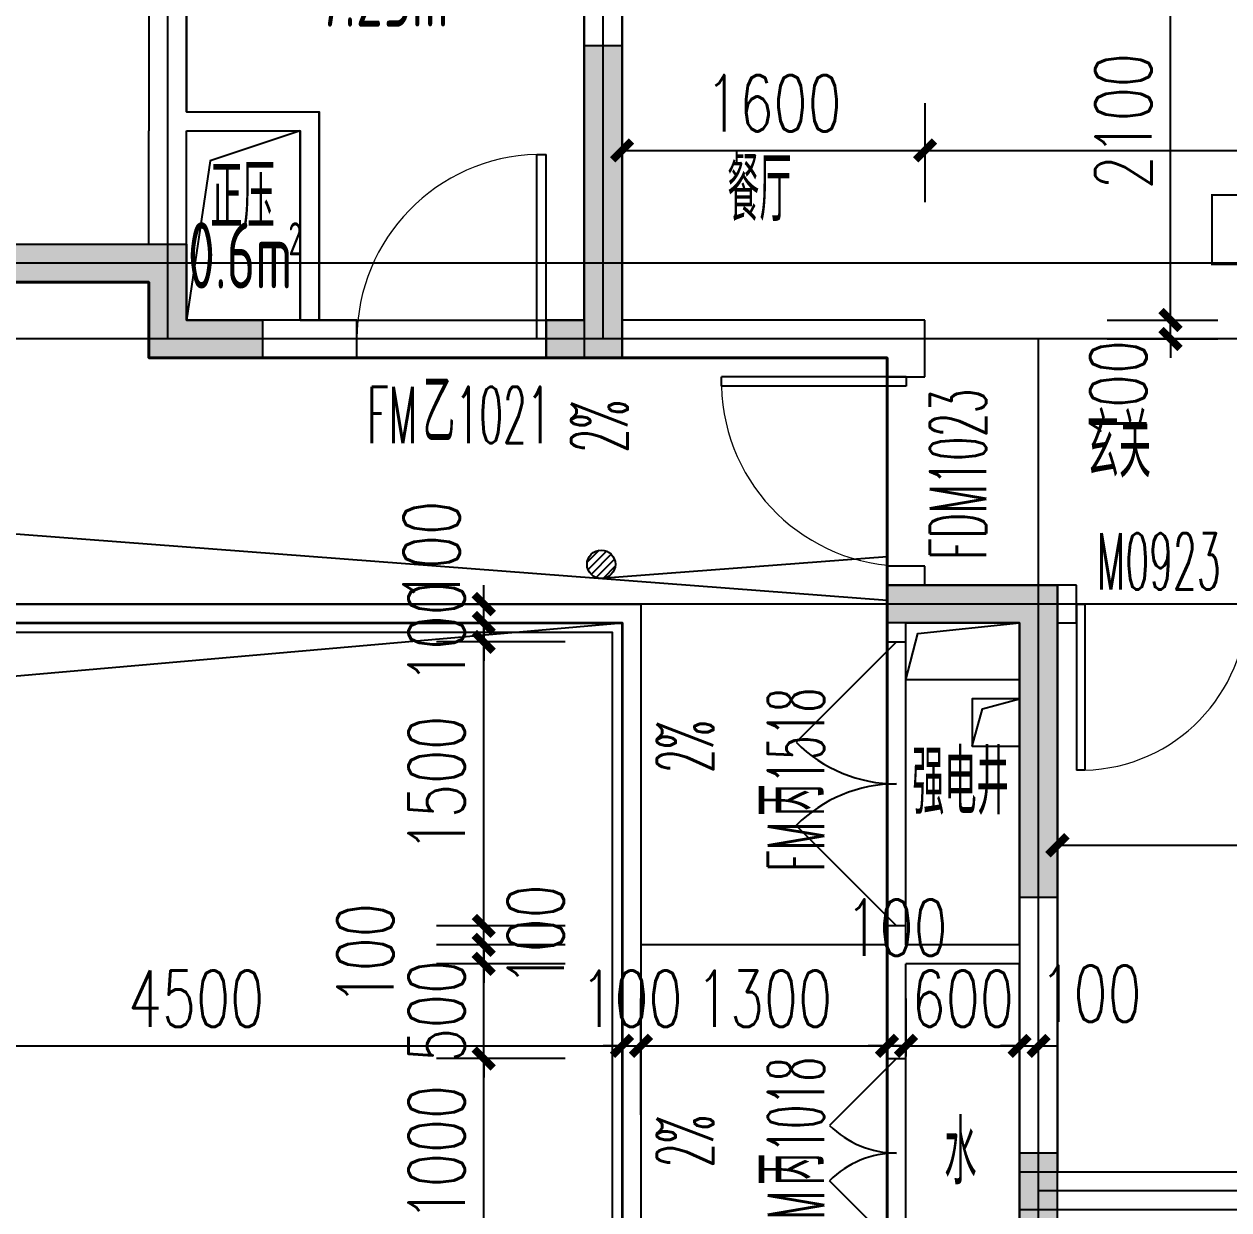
# Model space of a CAD drawing. Extents: x -59851 to 653804, y -249523 to 437614.
# Drawn here: x -8672 to -2308, y -40794 to -34531 of the extents above; entities that cross this region are included whole.
import ezdxf

# ---------------------------------------------------------------- set-up
doc = ezdxf.new("R2010")
doc.units = 0
doc.header["$LTSCALE"] = 1000
doc.header["$MEASUREMENT"] = 0
for name, color, linetype in [('-消防立管', 1, 'Continuous'), ('A-洞口', 105, 'Continuous'), ('A-看线', 105, 'Continuous'), ('A-第三道尺寸线', 105, 'Continuous'), ('A-线脚看线', 9, 'Continuous'), ('AE-FLOR', 151, 'Continuous'), ('DIM_SYMB', 3, 'Continuous'), ('DOOR_FIRE', 4, 'Continuous'), ('DOOR_FIRE_TEXT', 7, 'Continuous'), ('DOTE', 16, 'Continuous'), ('NL', 5, 'Continuous'), ('PUB_HATCH', 8, 'Continuous'), ('PUB_TEXT', 7, 'Continuous'), ('WALL', 2, 'Continuous'), ('WINDOW', 4, 'Continuous'), ('WINDOW_TEXT', 7, 'Continuous'), ('ys', 154, 'Continuous'), ('剪力墙', 6, 'Continuous'), ('户型标示', 7, 'Continuous')]:
    doc.layers.add(name, color=color, linetype=linetype)
doc.layers.add('33计一半面积外廓线', color=53, linetype='Continuous', lineweight=35)
doc.layers.add('33计全面积外廓线', color=21, linetype='Continuous', lineweight=35)
doc.layers.add('A-area(算全面积)', color=21, linetype='Continuous', plot=False)
doc.styles.add('_TCH_DIM', font='SIMPLEX.shx', dxfattribs={"width": 0.7, "bigfont": 'GBCBIG.shx'})
doc.styles.add('_TCH_DIM_T3', font='SIMPLEX.shx', dxfattribs={"width": 0.705882, "bigfont": 'GBCBIG.shx'})
doc.styles.add('_TCH_WINDOW', font='SIMPLEX.shx', dxfattribs={"width": 0.7, "height": 3.5, "bigfont": 'GBCBIG.shx'})
doc.styles.get("Standard").update_dxf_attribs({"font": 'gbenor.shx', "width": 0.7, "bigfont": 'gbcbig.shx'})
doc.dimstyles.new('_TCH_ARCH&&100', dxfattribs={"dimtxt": 297.5, "dimasz": 100, "dimexe": 250, "dimexo": 300, "dimgap": 100, "dimtad": 1, "dimdec": 0, "dimzin": 0, "dimdsep": 46, "dimtxsty": '_TCH_DIM_T3', "dimblk": 'ARCHTICK', "dimcen": 0.09, "dimclrt": 7, "dimazin": 2, "dimtfac": 1, "dimtdec": 0, "dimtix": 1, "dimtmove": 2, "dimatfit": 3, "dimfxl": 0, "dimtolj": 1, "dimtzin": 0, "dimarcsym": 0})

# ---------------------------------------------------------------- blocks, each defined once
blk = doc.blocks.new('zhouxianssceng0329')
at = {"layer": 'DOTE'}
for p, q in [((-7913.7, 148798.2), (-7913.7, 156469.4)), ((-5613.7, 148798.2), (-5613.7, 156469.4)), ((5501.3, 149198.2), (-22013.7, 149198.2)), ((5501.3, 148798.2), (-44988.6, 148798.2)), ((-3313.7, 132089.9), (-3313.7, 148798.2)), ((5501.3, 147398.2), (-22013.7, 147398.2)), ((5501.3, 144298.2), (-3313.7, 144298.2))]:
    blk.add_line(p, q, dxfattribs=at)
blk = doc.blocks.new('1417jianliqiang0329')
at = {"layer": 'PUB_HATCH'}
for points in [[(-5513.7, 46077.2), (-5513.7, 44427.2), (-5913.7, 44427.2), (-5913.7, 44627.2), (-5713.7, 44627.2), (-5713.7, 46077.2)], [(-8013.7, 44427.2), (-8013.7, 44827.2), (-9463.7, 44827.2), (-9463.7, 45027.2), (-7813.7, 45027.2), (-7813.7, 44627.2), (-7413.7, 44627.2), (-7413.7, 44427.2)], [(-3213.7, 43227.2), (-3213.7, 43127.2), (-3213.7, 41577.2), (-3413.7, 41577.2), (-3413.7, 43027.2), (-4113.7, 43027.2), (-4113.7, 43227.2), (-3413.7, 43227.2)], [(-4113.7, 39027.2), (-3213.7, 39027.2), (-3213.7, 40227.2), (-3413.7, 40227.2), (-3413.7, 39227.2), (-4113.7, 39227.2)]]:
    blk.add_hatch(color=256, dxfattribs=at).paths.add_polyline_path(points)
at = {"layer": '剪力墙'}
for points in [[(-5513.7, 46077.2), (-5513.7, 44427.2), (-5913.7, 44427.2), (-5913.7, 44627.2), (-5713.7, 44627.2), (-5713.7, 46077.2)], [(-8013.7, 44427.2), (-8013.7, 44827.2), (-9463.7, 44827.2), (-9463.7, 45027.2), (-7813.7, 45027.2), (-7813.7, 44627.2), (-7413.7, 44627.2), (-7413.7, 44427.2)], [(-3213.7, 43227.2), (-3213.7, 43127.2), (-3213.7, 41577.2), (-3413.7, 41577.2), (-3413.7, 43027.2), (-4113.7, 43027.2), (-4113.7, 43227.2), (-3413.7, 43227.2)], [(-4113.7, 39027.2), (-3213.7, 39027.2), (-3213.7, 40227.2), (-3413.7, 40227.2), (-3413.7, 39227.2), (-4113.7, 39227.2)]]:
    blk.add_lwpolyline(points, close=True, dxfattribs=at)
blk.add_lwpolyline([(-3413.7, 43227.2), (-3413.7, 43227.2)], dxfattribs=at)
blk = doc.blocks.new('a5huxing0323')
at = {"layer": 'WALL'}
for p, q in [((87362, 170434.8), (87362, 169134.8)), ((88862, 170434.8), (87362, 170434.8))]:
    blk.add_line(p, q, dxfattribs=at)
blk = doc.blocks.new('$DorLib2D$00000001')
for p, q in [((0.45, 0.975), (0.5, 0.975)), ((0.45, 0), (0.45, 0.975)), ((0.5, 0), (0.5, 0.975)), ((0.5, 0), (0.45, 0))]:
    blk.add_line(p, q)
at = {"lineweight": 13}
blk.add_arc((0.475, 0), 0.975, 91.46928, 180, dxfattribs=at)
blk = doc.blocks.new('_ArchTick')
at = {"color": 0, "linetype": 'ByBlock', "const_width": 0.4}
blk.add_lwpolyline([(-0.5, -0.5), (0.5, 0.5)], dxfattribs=at)
blk = doc.blocks.new('*D803')
at = {"layer": 'A-第三道尺寸线', "color": 0, "lineweight": -2, "transparency": 16777216}
for p, q in [((6265.5, 175547.7), (6265.5, 174988)), ((10265.5, 175547.7), (10265.5, 174988)), ((6265.5, 175238), (10265.5, 175238))]:
    blk.add_line(p, q, dxfattribs=at)
at = {"layer": 'Defpoints', "color": 0, "transparency": 16777216}
for p in [(6265.5, 175847.7), (10265.5, 175847.7), (10265.5, 175238)]:
    blk.add_point(p, dxfattribs=at)
at = {"layer": 'A-第三道尺寸线', "color": 0, "lineweight": -2, "transparency": 16777216, "xscale": 100, "yscale": 100, "zscale": 100, "rotation": 180}
blk.add_blockref('_ArchTick', (6265.5, 175238), dxfattribs=at)
at = {"layer": 'A-第三道尺寸线', "color": 0, "lineweight": -2, "transparency": 16777216, "xscale": 100, "yscale": 100, "zscale": 100}
blk.add_blockref('_ArchTick', (10265.5, 175238), dxfattribs=at)
at = {"layer": 'A-第三道尺寸线', "color": 7, "transparency": 16777216, "insert": (8265.5, 175486.8), "char_height": 297.5, "attachment_point": 5, "style": '_TCH_DIM_T3'}
blk.add_mtext('\\A1;4000', dxfattribs=at)
blk = doc.blocks.new('*D822')
at = {"layer": 'A-第三道尺寸线', "color": 0, "lineweight": -2, "transparency": 16777216}
for p, q in [((6862.2, 178011.7), (6862.2, 178111.7)), ((6527.5, 178011.7), (7112.2, 178011.7)), ((6862.2, 177911.7), (6862.2, 178011.7)), ((6527.5, 177911.7), (7112.2, 177911.7)), ((6862.2, 177911.7), (6862.2, 177811.7))]:
    blk.add_line(p, q, dxfattribs=at)
at = {"layer": 'Defpoints', "color": 0, "transparency": 16777216}
for p in [(6227.5, 178011.7), (6862.2, 178011.7), (6227.5, 177911.7)]:
    blk.add_point(p, dxfattribs=at)
at = {"layer": 'A-第三道尺寸线', "color": 0, "lineweight": -2, "transparency": 16777216, "xscale": 100, "yscale": 100, "zscale": 100}
for p, rotation in [((6862.2, 178011.7), 270), ((6862.2, 177911.7), 90)]:
    blk.add_blockref('_ArchTick', p, dxfattribs=dict(at, rotation=rotation))
at = {"layer": 'A-第三道尺寸线', "color": 7, "transparency": 16777216, "insert": (6587.2, 177636.7), "char_height": 297.5, "attachment_point": 5, "rotation": 90, "style": '_TCH_DIM_T3'}
blk.add_mtext('\\A1;100', dxfattribs=at)
blk = doc.blocks.new('*D823')
at = {"layer": 'A-第三道尺寸线', "color": 0, "lineweight": -2, "transparency": 16777216}
for p, q in [((6527.5, 180111.7), (7112.2, 180111.7)), ((6862.2, 178011.7), (6862.2, 180111.7)), ((6527.5, 178011.7), (7112.2, 178011.7))]:
    blk.add_line(p, q, dxfattribs=at)
at = {"layer": 'Defpoints', "color": 0, "transparency": 16777216}
for p in [(6227.5, 180111.7), (6862.2, 180111.7), (6227.5, 178011.7)]:
    blk.add_point(p, dxfattribs=at)
at = {"layer": 'A-第三道尺寸线', "color": 0, "lineweight": -2, "transparency": 16777216, "xscale": 100, "yscale": 100, "zscale": 100}
for p, rotation in [((6862.2, 180111.7), 90), ((6862.2, 178011.7), 270)]:
    blk.add_blockref('_ArchTick', p, dxfattribs=dict(at, rotation=rotation))
at = {"layer": 'A-第三道尺寸线', "color": 7, "transparency": 16777216, "insert": (6613.5, 179061.7), "char_height": 297.5, "attachment_point": 5, "rotation": 90, "style": '_TCH_DIM_T3'}
blk.add_mtext('\\A1;2100', dxfattribs=at)
blk = doc.blocks.new('*D825')
at = {"layer": 'A-第三道尺寸线', "color": 0, "lineweight": -2, "transparency": 16777216}
for p, q in [((3965.5, 178634.2), (3965.5, 179158)), ((5565.9, 178634.2), (5565.9, 179158)), ((3965.5, 178908), (5565.9, 178908))]:
    blk.add_line(p, q, dxfattribs=at)
at = {"layer": 'Defpoints', "color": 0, "transparency": 16777216}
for p in [(5565.9, 178908), (3965.5, 178334.2), (5565.9, 178334.2)]:
    blk.add_point(p, dxfattribs=at)
at = {"layer": 'A-第三道尺寸线', "color": 0, "lineweight": -2, "transparency": 16777216, "xscale": 100, "yscale": 100, "zscale": 100, "rotation": 180}
blk.add_blockref('_ArchTick', (3965.5, 178908), dxfattribs=at)
at = {"layer": 'A-第三道尺寸线', "color": 0, "lineweight": -2, "transparency": 16777216, "xscale": 100, "yscale": 100, "zscale": 100}
blk.add_blockref('_ArchTick', (5565.9, 178908), dxfattribs=at)
at = {"layer": 'A-第三道尺寸线', "color": 7, "transparency": 16777216, "insert": (4765.7, 179156.8), "char_height": 297.5, "attachment_point": 5, "style": '_TCH_DIM_T3'}
blk.add_mtext('\\A1;1600', dxfattribs=at)
blk = doc.blocks.new('*D826')
at = {"layer": 'A-第三道尺寸线', "color": 0, "lineweight": -2, "transparency": 16777216}
for p, q in [((5565.9, 178634.2), (5565.9, 179158)), ((10865.5, 178634.2), (10865.5, 179158)), ((5565.9, 178908), (10865.5, 178908))]:
    blk.add_line(p, q, dxfattribs=at)
at = {"layer": 'Defpoints', "color": 0, "transparency": 16777216}
for p in [(10865.5, 178908), (5565.9, 178334.2), (10865.5, 178334.2)]:
    blk.add_point(p, dxfattribs=at)
at = {"layer": 'A-第三道尺寸线', "color": 0, "lineweight": -2, "transparency": 16777216, "xscale": 100, "yscale": 100, "zscale": 100, "rotation": 180}
blk.add_blockref('_ArchTick', (5565.9, 178908), dxfattribs=at)
at = {"layer": 'A-第三道尺寸线', "color": 0, "lineweight": -2, "transparency": 16777216, "xscale": 100, "yscale": 100, "zscale": 100}
blk.add_blockref('_ArchTick', (10865.5, 178908), dxfattribs=at)
at = {"layer": 'A-第三道尺寸线', "color": 7, "transparency": 16777216, "insert": (8215.7, 179156.8), "char_height": 297.5, "attachment_point": 5, "style": '_TCH_DIM_T3'}
blk.add_mtext('\\A1;5300', dxfattribs=at)
blk = doc.blocks.new('$DorLib2D$00000116')
at = {"color": 0}
for p, q in [((-0.5, 0), (-0.1464, 0.3536)), ((0.5, 0), (0.1464, 0.3536))]:
    blk.add_line(p, q, dxfattribs=at)
for centre, start, end in [((-0.5, 0), 0, 45), ((0.5, 0), 135, 180)]:
    blk.add_arc(centre, 0.5, start, end, dxfattribs=at)
blk = doc.blocks.new('qiangruodianshuiyou')
at = {"layer": 'A-洞口'}
for points in [[(-5430.3, 173334.8), (-5430.3, 173034.8), (-6030.3, 173034.8), (-6030.3, 173334.8)], [(-5430.3, 172934.8), (-5680.3, 172934.8), (-5680.3, 172684.8), (-5430.3, 172684.8)]]:
    blk.add_lwpolyline(points, close=True, dxfattribs=at)
for points in [[(-6030.3, 173034.8), (-5968.3, 173279.3), (-5430.3, 173334.8)], [(-5680.3, 172684.8), (-5625.9, 172882.1), (-5430.3, 172934.8)]]:
    blk.add_lwpolyline(points, dxfattribs=at)
at = {"layer": 'DOOR_FIRE'}
for p, q in [((-6130.3, 171734.8), (-6130.3, 173234.8)), ((-6030.3, 171734.8), (-6030.3, 173234.8)), ((-6130.3, 170034.8), (-6130.3, 171034.8)), ((-6030.3, 170034.8), (-6030.3, 171034.8))]:
    blk.add_line(p, q, dxfattribs=at)
at = {"layer": 'WALL'}
for p, q in [((-5230.3, 173534.8), (-6130.3, 173534.8)), ((-6130.3, 173534.8), (-6130.3, 173234.8)), ((-5230.3, 171634.8), (-5230.3, 173534.8)), ((-5430.3, 173334.8), (-6030.3, 173334.8)), ((-6030.3, 173234.8), (-6030.3, 173334.8)), ((-5430.3, 171634.8), (-5430.3, 173334.8)), ((-6130.3, 173234.8), (-6030.3, 173234.8)), ((-6030.3, 171734.8), (-6130.3, 171734.8)), ((-6130.3, 171734.8), (-6130.3, 171634.8)), ((-6030.3, 171634.8), (-6030.3, 171734.8)), ((-6130.3, 171634.8), (-6130.3, 171034.8)), ((-5430.3, 171634.8), (-6030.3, 171634.8)), ((-5230.3, 169334.8), (-5230.3, 171634.8)), ((-5430.3, 171534.8), (-6030.3, 171534.8)), ((-6030.3, 171034.8), (-6030.3, 171534.8)), ((-5430.3, 169534.8), (-5430.3, 171534.8)), ((-6130.3, 171034.8), (-6030.3, 171034.8)), ((-6030.3, 170034.8), (-6130.3, 170034.8)), ((-6130.3, 170034.8), (-6130.3, 169334.8)), ((-6030.3, 169534.8), (-6030.3, 170034.8)), ((-5430.3, 169534.8), (-6030.3, 169534.8)), ((-5230.3, 169334.8), (-6130.3, 169334.8))]:
    blk.add_line(p, q, dxfattribs=at)
at = {"layer": 'DOOR_FIRE', "zscale": 100}
for p, xscale, yscale, rotation in [((-6080.3, 172484.8), 1500, 1500, 90), ((-6080.3, 170534.8), 1000, 1000, 90.00000000000004)]:
    blk.add_blockref('$DorLib2D$00000116', p, dxfattribs=dict(at, xscale=xscale, yscale=yscale, rotation=rotation))
at = {"layer": 'DOOR_FIRE_TEXT', "style": '_TCH_WINDOW'}
for s, height, width, p in [('1518', 297.5, 0.494118, (-6463.1, 172486.8)), ('丙', 337.6, 0.7, (-6463.1, 172314.8)), ('FM', 297.5, 0.494118, (-6463.1, 172020.8)), ('1018', 297.5, 0.494118, (-6463.1, 170536.8)), ('丙', 337.6, 0.7, (-6463.1, 170364.8)), ('FM', 297.5, 0.494118, (-6463.1, 170070.8))]:
    blk.add_text(s, height=height, rotation=90, dxfattribs=dict(at, width=width)).set_placement(p)
at = {"layer": 'PUB_TEXT', "width": 0.7}
for s, height, p in [('强电井', 337.59, (-5997.8, 172324.6)), ('水', 337.6, (-5827.7, 170370.1))]:
    blk.add_text(s, height=height, dxfattribs=at).set_placement(p)
blk = doc.blocks.new('1417xxjian0329')
at = {"layer": 'A-线脚看线'}
blk.add_lwpolyline([(-10063.7, 15191.6), (-10063.7, 15241.6), (-5563.7, 15241.6), (-5563.7, 18941.6), (-17613.7, 18941.6)], dxfattribs=at)
blk = doc.blocks.new('zhenzheng1417hxt0329')
at = {"layer": 'A-area(算全面积)'}
for points in [[(-8313.7, 26170.6), (-8313.7, 25670.7), (-7813.7, 25670.7), (-7813.7, 23570.7), (-7113.7, 23570.7), (-7113.7, 22470.7), (-5713.7, 22470.7), (-5713.7, 26170.7)], [(-7813.7, 23470.7), (-7213.7, 23470.7), (-7213.7, 22470.7), (-7813.7, 22470.7)], [(-17613.7, 20870.7), (-17613.7, 13970.7), (-16213.7, 13970.7), (-16213.5, 17270.6), (-15613.7, 17270.7), (-15613.7, 17070.7), (-5513.7, 17070.7), (-5513.7, 20870.7)]]:
    blk.add_lwpolyline(points, close=True, dxfattribs=at)
at = {"layer": 'A-洞口'}
blk.add_lwpolyline([(-7213.7, 23470.7), (-7689.3, 23311.8), (-7813.6, 22470.7)], dxfattribs=at)
at = {"layer": 'A-看线'}
blk.add_lwpolyline([(-17613.7, 13970.7), (-16916.1, 19872.7), (-5513.7, 20870.7)], dxfattribs=at)
at = {"layer": 'AE-FLOR'}
for points in [[(-17613.7, 20970.7), (-5413.7, 20970.7), (-5413.7, 16870.7), (-10013.7, 16870.7)], [(-17613.7, 20870.7), (-5513.7, 20870.7), (-5513.7, 17070.7), (-10013.7, 17070.7)]]:
    blk.add_lwpolyline(points, dxfattribs=at)
at = {"layer": 'DOOR_FIRE'}
blk.add_line((-6913.7, 22270.7), (-5913.7, 22270.7), dxfattribs=at)
at = {"layer": 'WALL'}
for p, q in [((-5513.7, 22270.7), (-5513.7, 26270.7)), ((-5713.7, 22470.7), (-5713.7, 26170.7)), ((-8013.7, 24320.7), (-8013.7, 23470.7)), ((-7813.7, 23570.7), (-7813.7, 24320.7)), ((-7813.7, 23570.7), (-7113.7, 23570.7)), ((-7113.7, 22470.7), (-7113.7, 23570.7)), ((-8013.7, 22870.7), (-8013.7, 23470.7)), ((-7813.7, 22770.7), (-7813.7, 23470.7)), ((-7813.7, 23470.7), (-7213.7, 23470.7)), ((-7213.7, 22470.7), (-7213.7, 23470.7)), ((-12713.7, 22870.7), (-8013.7, 22870.7)), ((-7813.7, 22470.7), (-7813.7, 22770.7)), ((-12813.7, 22670.7), (-8013.7, 22670.7)), ((-8013.7, 22270.7), (-8013.7, 22670.7)), ((-6913.7, 22470.7), (-7813.7, 22470.7)), ((-7213.7, 22470.7), (-7113.7, 22470.7)), ((-6913.7, 22270.7), (-6913.7, 22470.7)), ((-5713.7, 22470.7), (-5913.7, 22470.7)), ((-5913.7, 22470.7), (-5913.7, 22270.7)), ((-8013.7, 22270.7), (-6913.7, 22270.7)), ((-5913.7, 22270.7), (-5513.7, 22270.7))]:
    blk.add_line(p, q, dxfattribs=at)
at = {"layer": 'DOOR_FIRE', "xscale": 1000, "yscale": 1000, "zscale": 200}
blk.add_blockref('$DorLib2D$00000001', (-6413.7, 22370.7), dxfattribs=at)
at = {"layer": 'DOOR_FIRE_TEXT', "style": '_TCH_WINDOW'}
for s, height, width, p in [('乙', 337.6, 0.7, (-6566.2, 21820.7)), ('FM', 297.5, 0.494118, (-6860.2, 21820.7)), ('1021', 297.5, 0.494118, (-6394.2, 21820.7))]:
    blk.add_text(s, height=height, dxfattribs=dict(at, width=width)).set_placement(p)
at = {"layer": 'PUB_TEXT', "width": 0.7}
for s, height, p in [('7.25m', 350, (-7127.4, 24020.1)), ('正压', 337.59, (-7688.3, 22951.3)), ('0.6m', 350, (-7806.7, 22637.1)), ('2', 175, (-7275.8, 22812.1))]:
    blk.add_text(s, height=height, dxfattribs=at).set_placement(p)
blk = doc.blocks.new('_LV13')
at = {"color": 0}
for p, q in [((-0.071, 0.495), (-0.495, 0.071)), ((0.183, 0.465), (-0.465, -0.183)), ((0.354, 0.354), (-0.354, -0.354)), ((0.465, 0.183), (-0.183, -0.465)), ((0.495, -0.071), (0.071, -0.495))]:
    blk.add_line(p, q, dxfattribs=at)
blk.add_circle((0, 0), 0.5)
blk = doc.blocks.new('XHS1')
at = {"layer": '-消防立管'}
blk.add_hatch(color=253, dxfattribs=at).paths.add_polyline_path([(918395.2, -437306.6), (918595.2, -438006.6), (918595.2, -437306.6)])
for p, q in [((918395.2, -437306.6), (918595.2, -438006.6)), ((918395.2, -437306.6), (918395.2, -438006.6)), ((918395.2, -437306.6), (918595.2, -437306.6)), ((918595.2, -438006.6), (918595.2, -437306.6)), ((918395.2, -438006.6), (918595.2, -438006.6))]:
    blk.add_line(p, q, dxfattribs=at)
at = {"ltscale": 0.5}
blk.add_line((918395.2, -437306.6), (918008.9, -437922.4), dxfattribs=at)
blk = doc.blocks.new('tishouxhs0429')
at = {"layer": '-消防立管'}
for centre in [(-90379, -24222.5), (-99747.3, -27042.7)]:
    blk.add_circle(centre, 70, dxfattribs=at)
at = {"layer": '-消防立管', "xscale": -1}
blk.add_blockref('XHS1', (828524.1, 413436.3), dxfattribs=at)
at = {"layer": '-消防立管', "xscale": -1, "rotation": 270}
blk.add_blockref('XHS1', (338258.5, -945865.5), dxfattribs=at)
blk = doc.blocks.new('*D1904')
at = {"layer": 'A-第三道尺寸线', "color": 0, "lineweight": -2, "transparency": 16777216}
for p, q in [((-5813.7, -39994.3), (-6494.4, -39994.3)), ((-6244.4, -40994.3), (-6244.4, -39994.3)), ((-5813.7, -40994.3), (-6494.4, -40994.3))]:
    blk.add_line(p, q, dxfattribs=at)
at = {"layer": 'Defpoints', "color": 0, "transparency": 16777216}
for p in [(-6244.4, -39994.3), (-5513.7, -39994.3), (-5513.7, -40994.3)]:
    blk.add_point(p, dxfattribs=at)
at = {"layer": 'A-第三道尺寸线', "color": 0, "lineweight": -2, "transparency": 16777216, "xscale": 100, "yscale": 100, "zscale": 100}
for p, rotation in [((-6244.4, -39994.3), 90), ((-6244.4, -40994.3), 270)]:
    blk.add_blockref('_ArchTick', p, dxfattribs=dict(at, rotation=rotation))
at = {"layer": 'A-第三道尺寸线', "color": 7, "transparency": 16777216, "insert": (-6493.1, -40494.3), "char_height": 297.5, "attachment_point": 5, "rotation": 90, "style": '_TCH_DIM_T3'}
blk.add_mtext('\\A1;1000', dxfattribs=at)
blk = doc.blocks.new('*D1905')
at = {"layer": 'A-第三道尺寸线', "color": 0, "lineweight": -2, "transparency": 16777216}
for p, q in [((-6244.4, -39494.3), (-6244.4, -39394.3)), ((-5813.7, -39494.3), (-6494.4, -39494.3)), ((-6244.4, -39994.3), (-6244.4, -39494.3)), ((-5813.7, -39994.3), (-6494.4, -39994.3)), ((-6244.4, -39994.3), (-6244.4, -40094.3))]:
    blk.add_line(p, q, dxfattribs=at)
at = {"layer": 'Defpoints', "color": 0, "transparency": 16777216}
for p in [(-6244.4, -39494.3), (-5513.7, -39494.3), (-5513.7, -39994.3)]:
    blk.add_point(p, dxfattribs=at)
at = {"layer": 'A-第三道尺寸线', "color": 0, "lineweight": -2, "transparency": 16777216, "xscale": 100, "yscale": 100, "zscale": 100}
for p, rotation in [((-6244.4, -39494.3), 270), ((-6244.4, -39994.3), 90)]:
    blk.add_blockref('_ArchTick', p, dxfattribs=dict(at, rotation=rotation))
at = {"layer": 'A-第三道尺寸线', "color": 7, "transparency": 16777216, "insert": (-6493.1, -39744.3), "char_height": 297.5, "attachment_point": 5, "rotation": 90, "style": '_TCH_DIM_T3'}
blk.add_mtext('\\A1;500', dxfattribs=at)
blk = doc.blocks.new('*D1906')
at = {"layer": 'A-第三道尺寸线', "color": 0, "lineweight": -2, "transparency": 16777216}
for p, q in [((-6244.4, -39394.3), (-6244.4, -39294.3)), ((-5813.7, -39394.3), (-6494.4, -39394.3)), ((-6244.4, -39494.3), (-6244.4, -39394.3)), ((-5813.7, -39494.3), (-6494.4, -39494.3)), ((-6244.4, -39494.3), (-6244.4, -39594.3))]:
    blk.add_line(p, q, dxfattribs=at)
at = {"layer": 'Defpoints', "color": 0, "transparency": 16777216}
for p in [(-6244.4, -39394.3), (-5513.7, -39394.3), (-5513.7, -39494.3)]:
    blk.add_point(p, dxfattribs=at)
at = {"layer": 'A-第三道尺寸线', "color": 0, "lineweight": -2, "transparency": 16777216, "xscale": 100, "yscale": 100, "zscale": 100}
for p, rotation in [((-6244.4, -39394.3), 270), ((-6244.4, -39494.3), 90)]:
    blk.add_blockref('_ArchTick', p, dxfattribs=dict(at, rotation=rotation))
at = {"layer": 'A-第三道尺寸线', "color": 7, "transparency": 16777216, "insert": (-6869.4, -39444.3), "char_height": 297.5, "attachment_point": 5, "rotation": 90, "style": '_TCH_DIM_T3'}
blk.add_mtext('\\A1;100', dxfattribs=at)
blk = doc.blocks.new('*D1907')
at = {"layer": 'A-第三道尺寸线', "color": 0, "lineweight": -2, "transparency": 16777216}
for p, q in [((-6244.4, -39294.3), (-6244.4, -39194.3)), ((-5813.7, -39294.3), (-6494.4, -39294.3)), ((-6244.4, -39394.3), (-6244.4, -39294.3)), ((-5813.7, -39394.3), (-6494.4, -39394.3)), ((-6244.4, -39394.3), (-6244.4, -39494.3))]:
    blk.add_line(p, q, dxfattribs=at)
at = {"layer": 'Defpoints', "color": 0, "transparency": 16777216}
for p in [(-6244.4, -39294.3), (-5513.7, -39294.3), (-5513.7, -39394.3)]:
    blk.add_point(p, dxfattribs=at)
at = {"layer": 'A-第三道尺寸线', "color": 0, "lineweight": -2, "transparency": 16777216, "xscale": 100, "yscale": 100, "zscale": 100}
for p, rotation in [((-6244.4, -39294.3), 270), ((-6244.4, -39394.3), 90)]:
    blk.add_blockref('_ArchTick', p, dxfattribs=dict(at, rotation=rotation))
at = {"layer": 'A-第三道尺寸线', "color": 7, "transparency": 16777216, "insert": (-5969.4, -39344.3), "char_height": 297.5, "attachment_point": 5, "rotation": 90, "style": '_TCH_DIM_T3'}
blk.add_mtext('\\A1;100', dxfattribs=at)
blk = doc.blocks.new('*D1908')
at = {"layer": 'A-第三道尺寸线', "color": 0, "lineweight": -2, "transparency": 16777216}
for p, q in [((-5813.7, -37794.3), (-6494.4, -37794.3)), ((-6244.4, -39294.3), (-6244.4, -37794.3)), ((-5813.7, -39294.3), (-6494.4, -39294.3))]:
    blk.add_line(p, q, dxfattribs=at)
at = {"layer": 'Defpoints', "color": 0, "transparency": 16777216}
for p in [(-6244.4, -37794.3), (-5513.7, -37794.3), (-5513.7, -39294.3)]:
    blk.add_point(p, dxfattribs=at)
at = {"layer": 'A-第三道尺寸线', "color": 0, "lineweight": -2, "transparency": 16777216, "xscale": 100, "yscale": 100, "zscale": 100}
for p, rotation in [((-6244.4, -37794.3), 90), ((-6244.4, -39294.3), 270)]:
    blk.add_blockref('_ArchTick', p, dxfattribs=dict(at, rotation=rotation))
at = {"layer": 'A-第三道尺寸线', "color": 7, "transparency": 16777216, "insert": (-6493.1, -38544.3), "char_height": 297.5, "attachment_point": 5, "rotation": 90, "style": '_TCH_DIM_T3'}
blk.add_mtext('\\A1;1500', dxfattribs=at)
blk = doc.blocks.new('*D1909')
at = {"layer": 'A-第三道尺寸线', "color": 0, "lineweight": -2, "transparency": 16777216}
for p, q in [((-6244.4, -37694.3), (-6244.4, -37594.3)), ((-5813.7, -37694.3), (-6494.4, -37694.3)), ((-6244.4, -37794.3), (-6244.4, -37694.3)), ((-5813.7, -37794.3), (-6494.4, -37794.3)), ((-6244.4, -37794.3), (-6244.4, -37894.3))]:
    blk.add_line(p, q, dxfattribs=at)
at = {"layer": 'Defpoints', "color": 0, "transparency": 16777216}
for p in [(-6244.4, -37694.3), (-5513.7, -37694.3), (-5513.7, -37794.3)]:
    blk.add_point(p, dxfattribs=at)
at = {"layer": 'A-第三道尺寸线', "color": 0, "lineweight": -2, "transparency": 16777216, "xscale": 100, "yscale": 100, "zscale": 100}
for p, rotation in [((-6244.4, -37694.3), 270), ((-6244.4, -37794.3), 90)]:
    blk.add_blockref('_ArchTick', p, dxfattribs=dict(at, rotation=rotation))
at = {"layer": 'A-第三道尺寸线', "color": 7, "transparency": 16777216, "insert": (-6493.1, -37744.3), "char_height": 297.5, "attachment_point": 5, "rotation": 90, "style": '_TCH_DIM_T3'}
blk.add_mtext('\\A1;100', dxfattribs=at)
blk = doc.blocks.new('*D1910')
at = {"layer": 'A-第三道尺寸线', "color": 0, "lineweight": -2, "transparency": 16777216}
for p, q in [((-6244.4, -37594.3), (-6244.4, -37494.3)), ((-5813.7, -37594.3), (-6494.4, -37594.3)), ((-6244.4, -37694.3), (-6244.4, -37594.3)), ((-5813.7, -37694.3), (-6494.4, -37694.3)), ((-6244.4, -37694.3), (-6244.4, -37794.3))]:
    blk.add_line(p, q, dxfattribs=at)
at = {"layer": 'Defpoints', "color": 0, "transparency": 16777216}
for p in [(-6244.4, -37594.3), (-5513.7, -37594.3), (-5513.7, -37694.3)]:
    blk.add_point(p, dxfattribs=at)
at = {"layer": 'A-第三道尺寸线', "color": 0, "lineweight": -2, "transparency": 16777216, "xscale": 100, "yscale": 100, "zscale": 100}
for p, rotation in [((-6244.4, -37594.3), 270), ((-6244.4, -37694.3), 90)]:
    blk.add_blockref('_ArchTick', p, dxfattribs=dict(at, rotation=rotation))
at = {"layer": 'A-第三道尺寸线', "color": 7, "transparency": 16777216, "insert": (-6519.4, -37319.3), "char_height": 297.5, "attachment_point": 5, "rotation": 90, "style": '_TCH_DIM_T3'}
blk.add_mtext('\\A1;100', dxfattribs=at)
blk = doc.blocks.new('*D2097')
at = {"layer": 'A-第三道尺寸线', "color": 0, "lineweight": -2, "transparency": 16777216}
for p, q in [((-3413.8, -40291.6), (-3413.7, -39677.9)), ((-3313.8, -40291.6), (-3313.7, -39677.9)), ((-3413.7, -39927.9), (-3513.7, -39927.9)), ((-3413.7, -39927.9), (-3313.7, -39927.9)), ((-3313.7, -39927.9), (-3213.7, -39927.9))]:
    blk.add_line(p, q, dxfattribs=at)
at = {"layer": 'Defpoints', "color": 0, "transparency": 16777216}
for p in [(-3313.7, -39927.9), (-3413.8, -40591.6), (-3313.8, -40591.6)]:
    blk.add_point(p, dxfattribs=at)
at = {"layer": 'A-第三道尺寸线', "color": 0, "lineweight": -2, "transparency": 16777216, "xscale": 100, "yscale": 100, "zscale": 100}
for p, rotation in [((-3413.7, -39927.9), 359.9965898637373), ((-3313.7, -39927.9), 179.9965898637373)]:
    blk.add_blockref('_ArchTick', p, dxfattribs=dict(at, rotation=rotation))
at = {"layer": 'A-第三道尺寸线', "color": 7, "transparency": 16777216, "insert": (-3038.7, -39652.9), "char_height": 297.5, "attachment_point": 5, "rotation": 359.99659, "style": '_TCH_DIM_T3'}
blk.add_mtext('\\A1;100', dxfattribs=at)
blk = doc.blocks.new('*D2098')
at = {"layer": 'A-第三道尺寸线', "color": 0, "lineweight": -2, "transparency": 16777216}
for p, q in [((-4013.8, -40291.6), (-4013.7, -39677.8)), ((-3413.8, -40291.6), (-3413.7, -39677.9)), ((-4013.7, -39927.8), (-4113.7, -39927.8)), ((-4013.7, -39927.8), (-3413.7, -39927.9)), ((-3413.7, -39927.9), (-3313.7, -39927.9))]:
    blk.add_line(p, q, dxfattribs=at)
at = {"layer": 'Defpoints', "color": 0, "transparency": 16777216}
for p in [(-3413.7, -39927.9), (-4013.8, -40591.6), (-3413.8, -40591.6)]:
    blk.add_point(p, dxfattribs=at)
at = {"layer": 'A-第三道尺寸线', "color": 0, "lineweight": -2, "transparency": 16777216, "xscale": 100, "yscale": 100, "zscale": 100}
for p, rotation in [((-4013.7, -39927.8), 359.9965898637475), ((-3413.7, -39927.9), 179.9965898637474)]:
    blk.add_blockref('_ArchTick', p, dxfattribs=dict(at, rotation=rotation))
at = {"layer": 'A-第三道尺寸线', "color": 7, "transparency": 16777216, "insert": (-3713.7, -39679.1), "char_height": 297.5, "attachment_point": 5, "rotation": 359.99659, "style": '_TCH_DIM_T3'}
blk.add_mtext('\\A1;600', dxfattribs=at)
blk = doc.blocks.new('*D2099')
at = {"layer": 'A-第三道尺寸线', "color": 0, "lineweight": -2, "transparency": 16777216}
for p, q in [((-4113.7, -40291.6), (-4113.7, -39677.8)), ((-4013.8, -40291.6), (-4013.7, -39677.8)), ((-4113.7, -39927.8), (-4213.7, -39927.8)), ((-4113.7, -39927.8), (-4013.7, -39927.8)), ((-4013.7, -39927.8), (-3913.7, -39927.9))]:
    blk.add_line(p, q, dxfattribs=at)
at = {"layer": 'Defpoints', "color": 0, "transparency": 16777216}
for p in [(-4013.7, -39927.8), (-4113.7, -40591.6), (-4013.8, -40591.6)]:
    blk.add_point(p, dxfattribs=at)
at = {"layer": 'A-第三道尺寸线', "color": 0, "lineweight": -2, "transparency": 16777216, "xscale": 100, "yscale": 100, "zscale": 100}
for p, rotation in [((-4113.7, -39927.8), 359.996589863759), ((-4013.7, -39927.8), 179.996589863759)]:
    blk.add_blockref('_ArchTick', p, dxfattribs=dict(at, rotation=rotation))
at = {"layer": 'A-第三道尺寸线', "color": 7, "transparency": 16777216, "insert": (-4063.7, -39302.8), "char_height": 297.5, "attachment_point": 5, "rotation": 359.99659, "style": '_TCH_DIM_T3'}
blk.add_mtext('\\A1;100', dxfattribs=at)
blk = doc.blocks.new('*D2100')
at = {"layer": 'A-第三道尺寸线', "color": 0, "lineweight": -2, "transparency": 16777216}
for p, q in [((-5413.7, -40291.5), (-5413.6, -39677.8)), ((-4113.7, -40291.6), (-4113.7, -39677.8)), ((-5413.7, -39927.8), (-4113.7, -39927.8))]:
    blk.add_line(p, q, dxfattribs=at)
at = {"layer": 'Defpoints', "color": 0, "transparency": 16777216}
for p in [(-4113.7, -39927.8), (-5413.7, -40591.5), (-4113.7, -40591.6)]:
    blk.add_point(p, dxfattribs=at)
at = {"layer": 'A-第三道尺寸线', "color": 0, "lineweight": -2, "transparency": 16777216, "xscale": 100, "yscale": 100, "zscale": 100}
for p, rotation in [((-5413.7, -39927.8), 179.9965898637465), ((-4113.7, -39927.8), 359.9965898637465)]:
    blk.add_blockref('_ArchTick', p, dxfattribs=dict(at, rotation=rotation))
at = {"layer": 'A-第三道尺寸线', "color": 7, "transparency": 16777216, "insert": (-4763.7, -39679.1), "char_height": 297.5, "attachment_point": 5, "rotation": 359.99659, "style": '_TCH_DIM_T3'}
blk.add_mtext('\\A1;1300', dxfattribs=at)
blk = doc.blocks.new('*D2101')
at = {"layer": 'A-第三道尺寸线', "color": 0, "lineweight": -2, "transparency": 16777216}
for p, q in [((-5513.7, -40291.5), (-5513.7, -39677.8)), ((-5413.7, -40291.5), (-5413.6, -39677.8)), ((-5513.7, -39927.8), (-5613.7, -39927.7)), ((-5513.7, -39927.8), (-5413.7, -39927.8)), ((-5413.7, -39927.8), (-5313.7, -39927.8))]:
    blk.add_line(p, q, dxfattribs=at)
at = {"layer": 'Defpoints', "color": 0, "transparency": 16777216}
for p in [(-5413.7, -39927.8), (-5513.7, -40591.5), (-5413.7, -40591.5)]:
    blk.add_point(p, dxfattribs=at)
at = {"layer": 'A-第三道尺寸线', "color": 0, "lineweight": -2, "transparency": 16777216, "xscale": 100, "yscale": 100, "zscale": 100}
for p, rotation in [((-5513.7, -39927.8), 359.9965898637511), ((-5413.7, -39927.8), 179.9965898637511)]:
    blk.add_blockref('_ArchTick', p, dxfattribs=dict(at, rotation=rotation))
at = {"layer": 'A-第三道尺寸线', "color": 7, "transparency": 16777216, "insert": (-5463.7, -39679), "char_height": 297.5, "attachment_point": 5, "rotation": 359.99659, "style": '_TCH_DIM_T3'}
blk.add_mtext('\\A1;100', dxfattribs=at)
blk = doc.blocks.new('*D2102')
at = {"layer": 'A-第三道尺寸线', "color": 0, "lineweight": -2, "transparency": 16777216}
for p, q in [((-10013.7, -40291.2), (-10013.7, -39677.5)), ((-5513.7, -40291.5), (-5513.7, -39677.8)), ((-10013.7, -39927.5), (-5513.7, -39927.8))]:
    blk.add_line(p, q, dxfattribs=at)
at = {"layer": 'Defpoints', "color": 0, "transparency": 16777216}
for p in [(-5513.7, -39927.8), (-10013.7, -40591.2), (-5513.7, -40591.5)]:
    blk.add_point(p, dxfattribs=at)
at = {"layer": 'A-第三道尺寸线', "color": 0, "lineweight": -2, "transparency": 16777216, "xscale": 100, "yscale": 100, "zscale": 100}
for p, rotation in [((-10013.7, -39927.5), 179.9965898637478), ((-5513.7, -39927.8), 359.9965898637478)]:
    blk.add_blockref('_ArchTick', p, dxfattribs=dict(at, rotation=rotation))
at = {"layer": 'A-第三道尺寸线', "color": 7, "transparency": 16777216, "insert": (-7763.7, -39678.9), "char_height": 297.5, "attachment_point": 5, "rotation": 359.99659, "style": '_TCH_DIM_T3'}
blk.add_mtext('\\A1;4500', dxfattribs=at)
blk = doc.blocks.new('a6huxing 0323')
at = {"layer": 'WALL'}
for p, q in [((3765.5, 180211.7), (3765.5, 177811.7)), ((3965.5, 180111.7), (3965.5, 178011.7)), ((5565.5, 178011.7), (3965.5, 178011.7)), ((5565.5, 177711.7), (5565.5, 178011.7)), ((5365.5, 177811.7), (3765.5, 177811.7)), ((5365.5, 177811.7), (5365.5, 177711.7)), ((5365.5, 177711.7), (5565.5, 177711.7)), ((5565.5, 176711.7), (5365.5, 176711.7)), ((5365.5, 176711.7), (5365.5, 176411.7)), ((5565.5, 176611.7), (5565.5, 176711.7)), ((6165.5, 176611.7), (5565.5, 176611.7)), ((6365.5, 176611.7), (6165.5, 176611.7)), ((6365.5, 176411.7), (6365.5, 176611.7)), ((6065.5, 176411.7), (5365.5, 176411.7)), ((6065.5, 176411.7), (6065.5, 173311.7)), ((6265.5, 176411.7), (6265.5, 173511.7)), ((6265.5, 176411.7), (6365.5, 176411.7)), ((10265.5, 173511.7), (6265.5, 173511.7)), ((10465.5, 173311.7), (6065.5, 173311.7))]:
    blk.add_line(p, q, dxfattribs=at)
at = {"layer": 'WINDOW'}
blk.add_line((5365.5, 177711.7), (5365.5, 176711.7), dxfattribs=at)
at = {"layer": '户型标示', "color": 2, "const_width": 11.2}
blk.add_lwpolyline([(7081.7, 178672.7), (7759.4, 178672.7), (7759.4, 178306.3), (7081.7, 178306.3)], close=True, dxfattribs=at)
at = {"layer": 'WINDOW'}
ref = blk.add_blockref('$DorLib2D$00000001', (5465.5, 177211.7), dxfattribs=dict(at, xscale=1000, yscale=1000, zscale=-1000, rotation=90))
ref.add_attrib('A', 'FDM1023', (5889.3, 176746.2), dxfattribs={"layer": 'WINDOW_TEXT', "height": 297.5, "rotation": 90, "style": '_TCH_WINDOW', "width": 0.494118})
ref = blk.add_blockref('$DorLib2D$00000001', (6815.5, 176511.7), dxfattribs=dict(at, xscale=900, yscale=900, zscale=900, rotation=180))
ref.add_attrib('A', 'M0923', (6472.5, 176588), dxfattribs={"layer": 'WINDOW_TEXT', "height": 297.5, "style": '_TCH_WINDOW', "width": 0.494118})
at = {"layer": 'PUB_TEXT', "width": 0.7}
for s, p in [('餐厅', (4521.2, 178533.8)), ('玄关', (6419.8, 177178.7))]:
    blk.add_text(s, height=337.59, dxfattribs=at).set_placement(p)
at = {"layer": 'A-第三道尺寸线'}
for p1, p2, distance, picture, middle in [((6227.5, 178011.7), (6227.5, 180111.7), -634.7, '*D823', (6613.5, 179061.7)), ((3965.5, 178334.2), (5565.9, 178334.2), 573.8, '*D825', (4765.7, 179156.8)), ((5565.9, 178334.2), (10865.5, 178334.2), 573.8, '*D826', (8215.7, 179156.8)), ((6265.5, 175847.7), (10265.5, 175847.7), -609.7, '*D803', (8265.5, 175486.8))]:
    dim = blk.add_aligned_dim(p1=p1, p2=p2, distance=distance, dimstyle='_TCH_ARCH&&100', dxfattribs=at)
    dim.commit()
    dim.dimension.update_dxf_attribs({"geometry": picture, "text_midpoint": middle})
dim = blk.add_linear_dim(base=(6862.2, 178011.7), p1=(6227.5, 177911.7), p2=(6227.5, 178011.7), angle=90, dimstyle='_TCH_ARCH&&100', dxfattribs=at)
dim.commit()
dim.dimension.update_dxf_attribs({"geometry": '*D822', "text_midpoint": (6587.2, 177636.7), "dimtype": 129})

msp = doc.modelspace()

# ---------------------------------------------------------------- linework, layer by layer
at = {"layer": '33计一半面积外廓线'}
msp.add_lwpolyline([(-10013.7, -41494.3), (-10013.7, -42994.3), (-4113.7, -42994.3), (-4113.7, -36294.3), (-8013.7, -36294.3), (-8013.7, -35894.3), (-16513.7, -35894.3), (-16513.7, -36294.3), (-17613.7, -36294.3), (-17613.7, -37694.3), (-5513.7, -37694.3), (-5513.7, -41494.3)], close=True, dxfattribs=at)
at = {"layer": '33计全面积外廓线'}
msp.add_lwpolyline([(-20113.7, -36294.3), (-16513.7, -36294.3), (-16513.7, -35894.3), (-8013.7, -35894.3), (-8013.7, -36294.3), (-4113.7, -36294.3), (-4113.7, -42994.3), (-10013.7, -42994.3), (-10013.7, -41494.3), (-15613.7, -41494.3), (-15613.7, -41294.3), (-16213.7, -41294.3), (-16213.7, -44594.3), (-17613.7, -44594.3)], dxfattribs=at)

# ---------------------------------------------------------------- block references
for name, p in [('zhouxianssceng0329', (0, -184992.5)), ('1417jianliqiang0329', (0, -80721.5)), ('tishouxhs0429', (82257.3, -8524))]:
    msp.add_blockref(name, p)

# ---------------------------------------------------------------- next in the draw order: block references
msp.add_blockref('a5huxing0323', (-90775.7, -211029.1))

# ---------------------------------------------------------------- next in the draw order: block references
msp.add_blockref('a6huxing 0323', (-9479.2, -214106))

# ---------------------------------------------------------------- next in the draw order: linework, layer by layer
at = {"layer": 'DIM_SYMB'}
for points in [[(-5379.2, -36371.9, 0, 0, 0), (-5379.2, -36866.8, 80, 0, 0), (-5379.2, -37166.8, 0, 0, 0)], [(-4927.2, -38641.2, 0, 0, 0), (-4927.2, -38146.2, 80, 0, 0), (-4927.2, -37846.2, 0, 0, 0)], [(-4927.2, -40147.3, 0, 0, 0), (-4927.2, -40642.3, 80, 0, 0), (-4927.2, -40942.3, 0, 0, 0)]]:
    msp.add_lwpolyline(points, format="xyseb", dxfattribs=at)
at = {"layer": 'ys'}
for points in [[(-17503.7, -37459.3), (-11563.7, -37007.1), (-4113.7, -37574.2)], [(-4113.7, -37344.3), (-5623.7, -37459.3)], [(-4113.7, -39394.3), (-5413.7, -39394.3)]]:
    msp.add_lwpolyline(points, dxfattribs=at)

# ---------------------------------------------------------------- next in the draw order: block references
for name, p in [('1417xxjian0329', (0, -56685.8)), ('zhenzheng1417hxt0329', (0, -58564.9)), ('qiangruodianshuiyou', (2016.5, -211029))]:
    msp.add_blockref(name, p)
at = {"layer": 'NL', "ltscale": 0.5, "extrusion": (0, 0, -1), "xscale": -150, "yscale": 150, "zscale": -150}
msp.add_blockref('_LV13', (5623.7, -37384.3), dxfattribs=at)

# ---------------------------------------------------------------- next in the draw order: texts
at = {"layer": 'PUB_TEXT', "style": '_TCH_DIM', "width": 0.494118}
for p in [(-5484.2, -36793.6), (-5032.2, -38485.5), (-5032.2, -40569)]:
    msp.add_text('2%', height=297.5, rotation=90, dxfattribs=at).set_placement(p)

# ---------------------------------------------------------------- next in the draw order: dimensions: what is measured, and where the dimension line sits
at = {"layer": 'A-第三道尺寸线'}
for base, p1, p2, angle, picture, middle in [((-6244.4, -37594.3), (-5513.7, -37694.3), (-5513.7, -37594.3), 90, '*D1910', (-6519.4, -37319.3)), ((-6244.4, -39294.3), (-5513.7, -39394.3), (-5513.7, -39294.3), 90, '*D1907', (-5969.4, -39344.3)), ((-6244.4, -39394.3), (-5513.7, -39494.3), (-5513.7, -39394.3), 90, '*D1906', (-6869.4, -39444.3)), ((-4013.7, -39927.8), (-4113.7, -40591.6), (-4013.8, -40591.6), 359.99659, '*D2099', (-4063.7, -39302.8)), ((-3313.7, -39927.9), (-3413.8, -40591.6), (-3313.8, -40591.6), 359.99659, '*D2097', (-3038.7, -39652.9))]:
    dim = msp.add_linear_dim(base=base, p1=p1, p2=p2, angle=angle, dimstyle='_TCH_ARCH&&100', dxfattribs=at)
    dim.commit()
    dim.dimension.update_dxf_attribs({"geometry": picture, "text_midpoint": middle, "dimtype": 161})
for p1, p2, distance, picture, middle in [((-5513.7, -37794.3), (-5513.7, -37694.3), 730.7, '*D1909', (-6493.1, -37744.3)), ((-5513.7, -39294.3), (-5513.7, -37794.3), 730.7, '*D1908', (-6493.1, -38544.3)), ((-5513.7, -39994.3), (-5513.7, -39494.3), 730.7, '*D1905', (-6493.1, -39744.3)), ((-10013.7, -40591.2), (-5513.7, -40591.5), 663.7, '*D2102', (-7763.7, -39678.9)), ((-5513.7, -40591.5), (-5413.7, -40591.5), 663.7, '*D2101', (-5463.7, -39679)), ((-5413.7, -40591.5), (-4113.7, -40591.6), 663.7, '*D2100', (-4763.7, -39679.1)), ((-4013.8, -40591.6), (-3413.8, -40591.6), 663.7, '*D2098', (-3713.7, -39679.1)), ((-5513.7, -40994.3), (-5513.7, -39994.3), 730.7, '*D1904', (-6493.1, -40494.3))]:
    dim = msp.add_aligned_dim(p1=p1, p2=p2, distance=distance, dimstyle='_TCH_ARCH&&100', dxfattribs=at)
    dim.commit()
    dim.dimension.update_dxf_attribs({"geometry": picture, "text_midpoint": middle})

doc.saveas('drawing.dxf')
